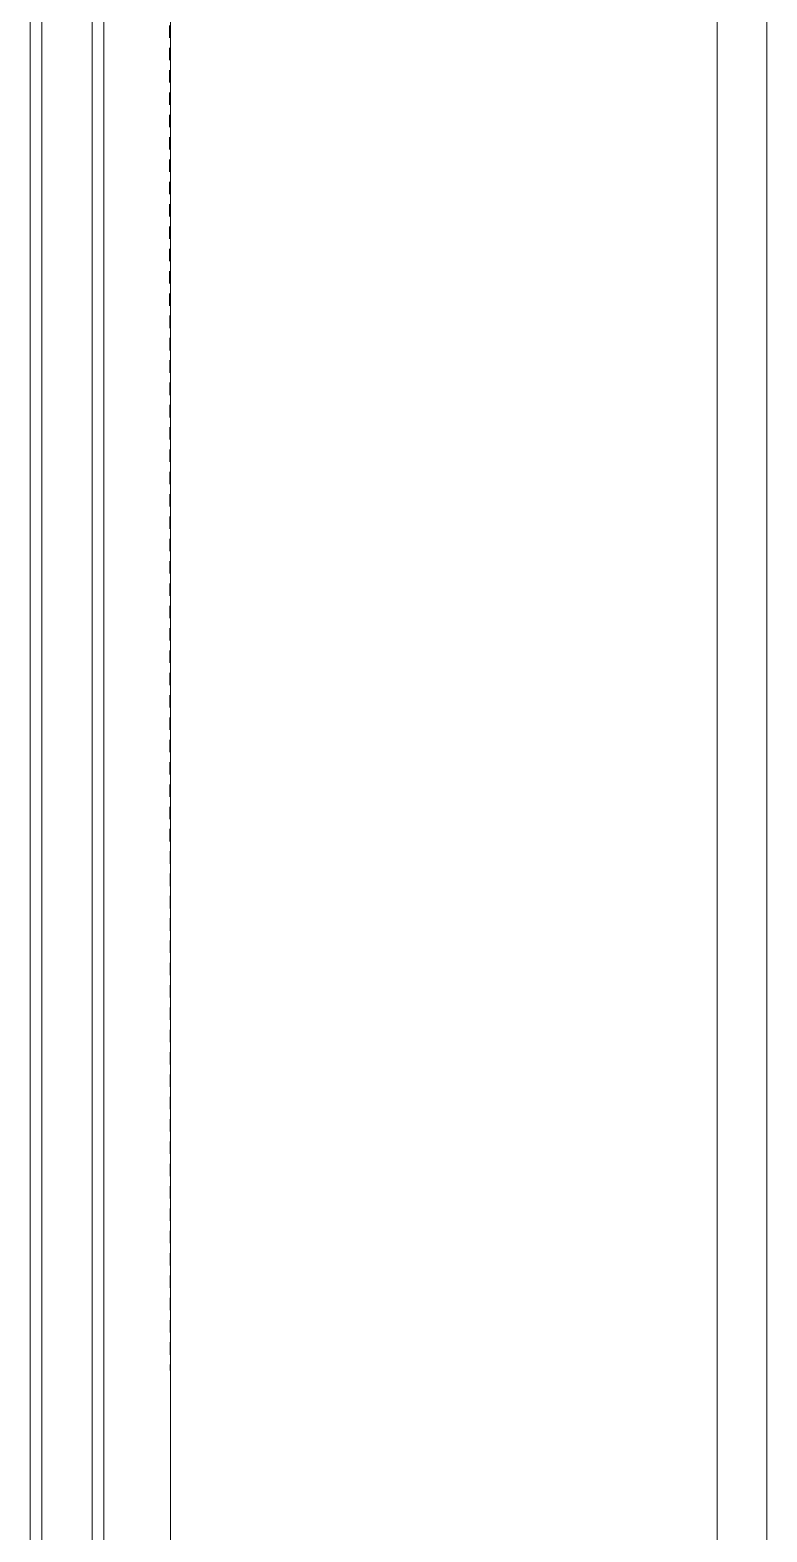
# Model space of a CAD drawing. Header units: inches. Extents: x -3905 to 10892, y 1064 to 9590.
# Drawn here: x 2163.14 to 2170.56, y 3976.03 to 3991.17 of the extents above; entities that cross this region are included whole.
import ezdxf

# ---------------------------------------------------------------- set-up
doc = ezdxf.new("R2010")
doc.units = ezdxf.units.IN
doc.header["$MEASUREMENT"] = 0
doc.linetypes.add('MYHIDDEN', pattern=[0.1875, 0.125, -0.0625])
doc.layers.add('SECTIONS', color=70, linetype='Continuous', lineweight=0)

msp = doc.modelspace()

# ---------------------------------------------------------------- linework, layer by layer
at = {"layer": 'SECTIONS', "linetype": 'Continuous', "lineweight": 5}
msp.add_line((2164.55013, 3941.98466), (2164.55013, 4037.98466), dxfattribs=at)
at = {"layer": 'SECTIONS', "lineweight": 5}
msp.add_line((2170.05794, 3941.98466), (2170.05794, 4037.98466), dxfattribs=at)
at = {"layer": 'SECTIONS', "linetype": 'MYHIDDEN', "lineweight": 0}
msp.add_line((2164.52153, 4020.69204), (2164.55817, 3962.22625), dxfattribs=at)
at = {"layer": 'SECTIONS', "linetype": 'Continuous', "lineweight": 5}
msp.add_lwpolyline([(2170.05794, 3942.48466), (2170.55794, 3942.48466), (2170.55794, 4037.98466), (2170.05794, 4037.98466)], close=True, dxfattribs=at)
at = {"layer": 'SECTIONS', "lineweight": 0}
for points in [[(2163.13563, 4000.81415), (2163.13563, 4001.29262), (2163.13563, 3961.45266), (2163.25263, 3961.45266), (2163.25263, 4001.41762)], [(2163.76163, 4000.81415), (2163.76163, 4001.41762), (2163.76163, 3961.45266), (2163.87863, 3961.45266), (2163.87863, 3961.90266), (2163.87863, 4001.43637)]]:
    msp.add_lwpolyline(points, dxfattribs=at)

doc.saveas('drawing.dxf')
